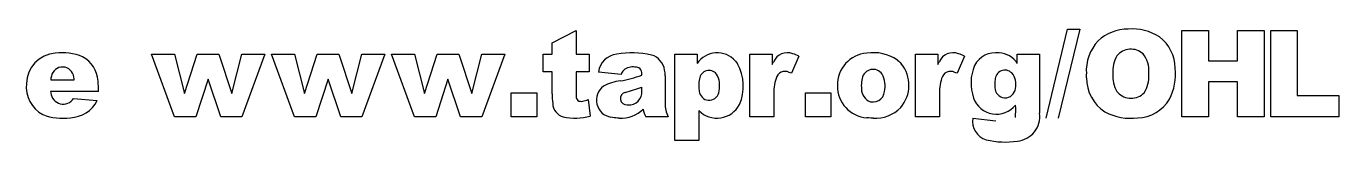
# Model space of a CAD drawing. Extents: x -43.3 to -1.6, y 5.7 to 46.2.
# Drawn here: x -13.74 to -1.64, y 43.43 to 44.47 of the extents above; entities that cross this region are included whole.
import ezdxf

# ---------------------------------------------------------------- set-up
doc = ezdxf.new("R2010")
doc.units = 0
doc.linetypes.add('0', pattern=[0])
doc.layers.add('1', color=7, linetype='0')

msp = doc.modelspace()

# ---------------------------------------------------------------- linework, layer by layer
at = {"layer": '1'}
for p, q in [((-8.893745, 44.341976), (-8.673149, 44.454979)), ((-8.673149, 44.454979), (-8.673149, 44.236546)), ((-4.338783, 43.649376), (-4.1409, 44.468494)), ((-4.028442, 44.468494), (-4.227409, 43.649376)), ((-4.1409, 44.468494), (-4.028442, 44.468494)), ((-3.087181, 44.454979), (-2.842255, 44.454979)), ((-3.087181, 43.66235), (-3.087181, 44.454979)), ((-2.842255, 44.454979), (-2.842255, 44.177612)), ((-2.574623, 44.177612), (-2.574623, 44.454979)), ((-2.574623, 44.454979), (-2.328613, 44.454979)), ((-2.328613, 44.454979), (-2.328613, 43.66235)), ((-2.268623, 44.454979), (-2.023697, 44.454979)), ((-2.268623, 43.66235), (-2.268623, 44.454979)), ((-2.023697, 44.454979), (-2.023697, 43.857533)), ((-8.893745, 44.236546), (-8.893745, 44.341976)), ((-12.586983, 44.236546), (-12.373955, 44.236546)), ((-12.373955, 43.66235), (-12.586983, 44.236546)), ((-12.373955, 44.236546), (-12.281502, 43.874836)), ((-12.281502, 43.874836), (-12.164711, 44.236546)), ((-12.164711, 44.236546), (-11.966286, 44.236546)), ((-11.966286, 44.236546), (-11.845177, 43.874836)), ((-11.845177, 43.874836), (-11.752724, 44.236546)), ((-11.752724, 44.236546), (-11.541313, 44.236546)), ((-11.541313, 44.236546), (-11.752724, 43.66235)), ((-11.481331, 44.236546), (-11.268303, 44.236546)), ((-11.268303, 43.66235), (-11.481331, 44.236546)), ((-11.268303, 44.236546), (-11.17585, 43.874836)), ((-11.17585, 43.874836), (-11.059059, 44.236546)), ((-11.059059, 44.236546), (-10.860634, 44.236546)), ((-10.860634, 44.236546), (-10.739525, 43.874836)), ((-10.739525, 43.874836), (-10.647072, 44.236546)), ((-10.647072, 44.236546), (-10.435669, 44.236546)), ((-10.435669, 44.236546), (-10.647072, 43.66235)), ((-10.375679, 44.236546), (-10.162651, 44.236546)), ((-10.162651, 43.66235), (-10.375679, 44.236546)), ((-10.162651, 44.236546), (-10.070198, 43.874836)), ((-10.070198, 43.874836), (-9.953407, 44.236546)), ((-9.953407, 44.236546), (-9.754982, 44.236546)), ((-9.754982, 44.236546), (-9.633873, 43.874836)), ((-9.633873, 43.874836), (-9.54142, 44.236546)), ((-9.54142, 44.236546), (-9.330017, 44.236546)), ((-9.330017, 44.236546), (-9.54142, 43.66235)), ((-8.974846, 44.075966), (-8.974846, 44.236546)), ((-8.974846, 44.236546), (-8.893745, 44.236546)), ((-8.673149, 44.236546), (-8.55204, 44.236546)), ((-8.55204, 44.236546), (-8.55204, 44.075966)), ((-7.762711, 43.443916), (-7.762711, 44.236546)), ((-7.762711, 44.236546), (-7.556717, 44.236546)), ((-7.556717, 44.236546), (-7.556717, 44.151661)), ((-7.203651, 44.174431), (-7.193649, 44.161392)), ((-7.070679, 44.236546), (-6.864685, 44.236546)), ((-7.070679, 43.66235), (-7.070679, 44.236546)), ((-6.864685, 44.236546), (-6.864685, 44.142467)), ((-6.858047, 44.155575), (-6.851372, 44.16774)), ((-6.618675, 44.219246), (-6.686798, 44.06245)), ((-5.710724, 44.183491), (-5.698059, 44.172943)), ((-5.698059, 44.172943), (-5.686058, 44.16161)), ((-5.543892, 44.236546), (-5.337898, 44.236546)), ((-5.543892, 43.66235), (-5.543892, 44.236546)), ((-5.337898, 44.236546), (-5.337898, 44.142467)), ((-5.331268, 44.155575), (-5.324593, 44.16774)), ((-5.091888, 44.219246), (-5.160019, 44.06245)), ((-4.605316, 44.236546), (-4.399315, 44.236546)), ((-4.605316, 44.151661), (-4.605316, 44.236546)), ((-4.399315, 44.236546), (-4.399315, 43.694248)), ((-2.842255, 44.177612), (-2.574623, 44.177612)), ((-8.893745, 44.075966), (-8.974846, 44.075966)), ((-8.893745, 43.873753), (-8.893745, 44.075966)), ((-8.55204, 44.075966), (-8.673149, 44.075966)), ((-8.673149, 44.075966), (-8.673149, 43.872131)), ((-8.256317, 44.050556), (-8.466644, 44.072723)), ((-8.06546, 44.045689), (-8.065804, 44.056778)), ((-7.193649, 44.161392), (-7.184975, 44.148594)), ((-6.864685, 44.142467), (-6.858047, 44.155575)), ((-6.697594, 44.066753), (-6.707726, 44.070396)), ((-6.686798, 44.06245), (-6.697594, 44.066753)), ((-5.686058, 44.16161), (-5.674713, 44.149498)), ((-5.337898, 44.142467), (-5.331268, 44.155575)), ((-5.170815, 44.066753), (-5.180939, 44.070396)), ((-5.160019, 44.06245), (-5.170815, 44.066753)), ((-3.96817, 44.038509), (-3.968452, 44.058125)), ((-3.392349, 44.047878), (-3.39209, 44.067856)), ((-13.516098, 44.000271), (-13.299294, 44.000271)), ((-13.300995, 44.014004), (-13.30323, 44.02684)), ((-13.299294, 44.000271), (-13.300995, 44.014004)), ((-12.06469, 44.007843), (-12.177147, 43.66235)), ((-11.948448, 43.66235), (-12.06469, 44.007843)), ((-10.959038, 44.007843), (-11.071495, 43.66235)), ((-10.842796, 43.66235), (-10.959038, 44.007843)), ((-9.853386, 44.007843), (-9.965851, 43.66235)), ((-9.737144, 43.66235), (-9.853386, 44.007843)), ((-8.06546, 43.899708), (-8.06546, 43.934849)), ((-7.850273, 44.03812), (-7.850273, 43.784542)), ((-7.542122, 43.947826), (-7.541771, 43.933121)), ((-7.541771, 43.933121), (-7.540703, 43.919285)), ((-6.042908, 43.948368), (-6.042603, 43.933414)), ((-4.812386, 43.958099), (-4.812065, 43.944679)), ((-4.812065, 43.944679), (-4.811081, 43.932053)), ((-3.967339, 44.019371), (-3.96817, 44.038509)), ((-2.574623, 43.982971), (-2.842255, 43.982971)), ((-2.842255, 43.982971), (-2.842255, 43.66235)), ((-2.574623, 43.66235), (-2.574623, 43.982971)), ((-13.075447, 43.89484), (-13.51664, 43.89484)), ((-13.51664, 43.89484), (-13.514893, 43.882019)), ((-13.304695, 43.831039), (-13.087891, 43.811035)), ((-9.270027, 43.882946), (-9.034836, 43.882946)), ((-9.270027, 43.66235), (-9.270027, 43.882946)), ((-9.034836, 43.882946), (-9.034836, 43.66235)), ((-8.673149, 43.872131), (-8.672958, 43.860569)), ((-8.672958, 43.860569), (-8.672371, 43.850384)), ((-8.56015, 43.819145), (-8.54393, 43.667217)), ((-7.540703, 43.919285), (-7.538933, 43.906315)), ((-7.538933, 43.906315), (-7.536461, 43.894215)), ((-7.536461, 43.894215), (-7.533272, 43.88298)), ((-6.849541, 43.854832), (-6.849541, 43.66235)), ((-6.558685, 43.882946), (-6.323494, 43.882946)), ((-6.558685, 43.66235), (-6.558685, 43.882946)), ((-6.323494, 43.882946), (-6.323494, 43.66235)), ((-5.322762, 43.854832), (-5.322762, 43.66235)), ((-3.686043, 43.893776), (-3.678917, 43.884567)), ((-2.023697, 43.857533), (-1.641441, 43.857533)), ((-1.641441, 43.857533), (-1.641441, 43.66235)), ((-8.201668, 43.771904), (-8.191978, 43.771568)), ((-7.540497, 43.71804), (-7.540497, 43.443916)), ((-12.177147, 43.66235), (-12.373955, 43.66235)), ((-11.752724, 43.66235), (-11.948448, 43.66235)), ((-11.071495, 43.66235), (-11.268303, 43.66235)), ((-10.647072, 43.66235), (-10.842796, 43.66235)), ((-9.965851, 43.66235), (-10.162651, 43.66235)), ((-9.54142, 43.66235), (-9.737144, 43.66235)), ((-9.034836, 43.66235), (-9.270027, 43.66235)), ((-8.337692, 43.654659), (-8.351723, 43.657635)), ((-8.322975, 43.652348), (-8.337692, 43.654659)), ((-8.307571, 43.650696), (-8.322975, 43.652348)), ((-8.291481, 43.649704), (-8.307571, 43.650696)), ((-8.274704, 43.649376), (-8.291481, 43.649704)), ((-7.822693, 43.66235), (-8.029236, 43.66235)), ((-6.849541, 43.66235), (-7.070679, 43.66235)), ((-6.323494, 43.66235), (-6.558685, 43.66235)), ((-5.973236, 43.65081), (-5.991661, 43.652603)), ((-5.954277, 43.649734), (-5.973236, 43.65081)), ((-5.934776, 43.649376), (-5.954277, 43.649734)), ((-5.322762, 43.66235), (-5.543892, 43.66235)), ((-5.015144, 43.649376), (-4.801575, 43.625042)), ((-2.842255, 43.66235), (-3.087181, 43.66235)), ((-2.328613, 43.66235), (-2.574623, 43.66235)), ((-1.641441, 43.66235), (-2.268623, 43.66235)), ((-7.540497, 43.443916), (-7.762711, 43.443916))]:
    msp.add_line(p, q, dxfattribs=at)
for centre, radius, start, end in [((-3.588418, 44.071445), 0.396734, 89.011438, 133.261806), ((-3.5452, 44.004242), 0.465302, 57.446978, 94.483467), ((-3.557525, 44.081558), 0.411595, 137.36181, -176.736163), ((-3.514384, 44.103905), 0.365761, 0.714706, 53.111248), ((-13.456409, 43.963108), 0.283645, 93.600125, 179.145415), ((-13.408636, 43.776806), 0.473947, 66.735132, 97.954043), ((-13.348167, 43.974903), 0.269032, 3.357205, 61.896448), ((-8.275885, 44.04657), 0.192543, 96.393403, 172.193291), ((-8.158368, 43.406971), 0.842483, 77.543529, 99.493603), ((-8.026132, 44.065594), 0.17133, 8.321294, 73.212105), ((-7.371377, 44.026478), 0.223656, 41.41604, 145.964013), ((-6.724117, 44.112507), 0.138724, 68.924479, 156.537426), ((-6.755209, 43.964485), 0.289041, 61.811755, 73.730386), ((-5.971535, 43.954865), 0.292054, 94.247079, -178.619107), ((-5.929784, 43.86375), 0.387584, 55.58424, 99.411655), ((-5.197332, 44.112499), 0.138732, 68.924877, 156.535477), ((-5.228671, 43.963879), 0.289693, 61.825197, 73.716918), ((-4.803292, 44.029121), 0.221799, 81.724996, 151.820793), ((-4.779098, 44.044693), 0.204064, 31.613536, 87.829641), ((-3.444291, 44.079472), 0.280135, 149.563744, -175.407393), ((-3.556866, 44.118301), 0.165092, 47.681097, 141.36288), ((-3.626285, 44.089649), 0.235207, -5.316423, 39.852128), ((-13.407276, 44.014664), 0.104756, 6.674976, 168.682697), ((-8.421004, 44.978218), 0.998009, -81.009527, -69.129726), ((-8.148519, 44.01799), 0.112611, 139.10534, 163.19037), ((-8.149851, 43.980907), 0.13892, 81.627702, 127.096767), ((-8.122025, 44.062363), 0.056498, -5.672869, 97.72962), ((-8.080459, 44.036751), 0.23019, 0.340874, 13.474848), ((-7.446626, 43.997978), 0.089509, 39.696378, 171.228863), ((-7.558152, 43.949024), 0.209298, -13.77483, 30.467596), ((-7.547942, 43.941868), 0.41771, -23.779835, 29.66343), ((-6.746525, 43.994274), 0.08544, 62.992204, 165.882474), ((-5.934226, 43.995338), 0.102631, 34.832165, 169.298282), ((-6.060468, 43.94614), 0.236493, -12.855952, 27.123344), ((-5.917845, 43.950851), 0.313963, -40.650449, 39.249952), ((-5.219738, 43.994263), 0.08545, 62.995404, 165.876202), ((-4.623285, 43.972733), 0.408626, 156.776507, -160.21828), ((-4.719539, 44.000683), 0.090055, 45.185559, 179.900486), ((-4.778421, 43.960617), 0.160551, -13.732315, 40.350714), ((-3.431391, 44.038177), 0.292744, 176.305437, -150.444401), ((-3.661947, 44.030579), 0.270153, -32.988638, 3.671543), ((-3.656437, 44.054871), 0.510606, -26.973747, 6.025224), ((-13.449311, 43.938129), 0.292188, 174.262737, -118.579845), ((-13.287263, 43.978317), 0.229886, 165.668534, 174.520024), ((-13.726412, 43.914642), 0.651266, -1.742378, 6.702818), ((-8.32467, 43.81501), 0.159687, 126.562753, -99.753602), ((-8.215597, 43.568996), 0.426351, 96.660134, 118.616), ((-29.390253, 111.606842), 70.952425, -72.639588, -72.50931), ((-7.295812, 43.952957), 0.246364, 166.222979, -178.806667), ((-6.364904, 43.875294), 0.485068, 163.246884, -177.582324), ((-5.972517, 43.943001), 0.291027, 179.049914, -93.77159), ((-5.907964, 43.922974), 0.135043, 175.565741, -122.757176), ((-5.801211, 43.953167), 0.241744, 165.328124, -178.862537), ((-4.837846, 43.875259), 0.485345, 163.252495, -177.587762), ((-4.523648, 43.960697), 0.288749, 172.008814, -179.484511), ((-4.716618, 43.930325), 0.094479, 178.951976, -4.747888), ((-3.592102, 44.019817), 0.375237, -179.931845, -123.209995), ((-13.401108, 43.892349), 0.114253, -174.812494, -32.453732), ((-13.343697, 43.93866), 0.285876, -88.160177, -26.515131), ((-8.284863, 43.866894), 0.608921, 179.354607, -172.233896), ((-8.629677, 43.846233), 0.042895, 174.447588, -69.837544), ((-8.658879, 44.108936), 0.306148, -81.73897, -71.186499), ((-8.20514, 43.830051), 0.058252, 104.152722, -86.582808), ((-8.183925, 43.890152), 0.118857, -93.885355, 4.611425), ((-7.445213, 43.903652), 0.090453, -166.789015, -2.828272), ((-5.933395, 43.901642), 0.103811, -117.315736, -4.487055), ((-4.795608, 43.911274), 0.225672, -160.094215, -39.305156), ((-3.556615, 44.000942), 0.168822, -136.42259, -44.085248), ((-3.506016, 44.006355), 0.355422, -88.205861, -31.00571), ((-13.407313, 44.152016), 0.504366, -111.124973, -81.701531), ((-8.752086, 43.790489), 0.13624, -177.527045, -106.272137), ((-8.255714, 43.935547), 0.2868, -93.796431, -45.030715), ((-7.89844, 43.745785), 0.155142, -175.139393, -147.465999), ((-7.627766, 43.770557), 0.222946, 176.403656, -150.964471), ((-7.373825, 43.885986), 0.236612, -134.781835, -28.402858), ((-5.913631, 43.977921), 0.329224, -93.682429, -44.705662), ((-5.482548, 43.720486), 0.862888, -4.350738, 3.17796), ((-4.625847, 43.665279), 0.228375, -84.453866, 7.287407), ((-3.557548, 44.1689), 0.521569, -117.406044, -83.100018), ((-8.684151, 44.222794), 0.572998, -100.671812, -75.835068), ((-4.842968, 43.618744), 0.17488, 169.912042, -106.159966), ((-4.715898, 44.159855), 0.730537, -103.919922, -81.171373)]:
    msp.add_arc(centre, radius, start, end, dxfattribs=at)

doc.saveas('drawing.dxf')
